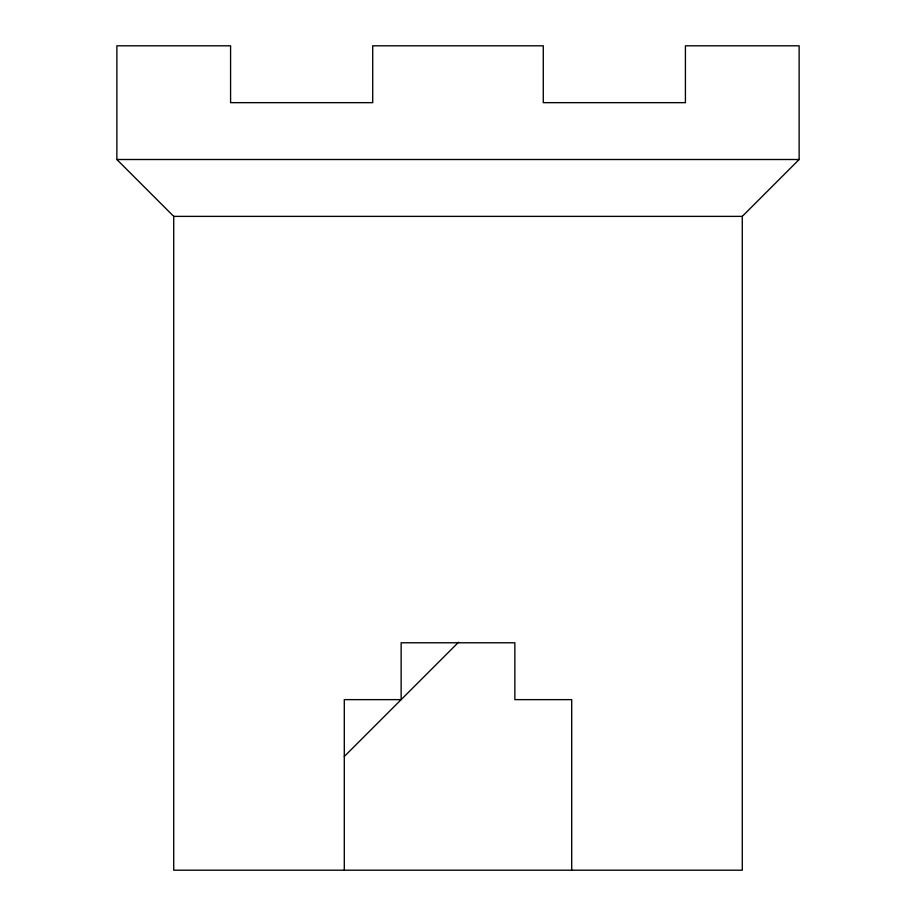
<?xml version="1.0" encoding="UTF-8"?>
<svg xmlns="http://www.w3.org/2000/svg" width="916" height="916" viewBox="0 0 916 916"><rect width="100%" height="100%" fill="white"/><g stroke="black" fill="none" stroke-linecap="round" stroke-linejoin="round"><path stroke-width="1.37" d="M742.281 216.371L799.13 159.51L799.13 45.8L685.42 45.8L685.42 102.661L543.28 102.661L543.28 45.8L372.72 45.8L372.72 102.661L230.58 102.661L230.58 45.8L116.87 45.8L116.87 159.51L173.719 216.371L173.719 870.2L742.281 870.2L742.281 216.371L173.719 216.371M344.29 756.49L458.607 642.173M116.87 159.51L799.13 159.51M571.71 870.2L571.71 699.629L514.861 699.629L514.861 642.78L401.139 642.78L401.139 699.629L344.29 699.629L344.29 870.2"/></g></svg>
